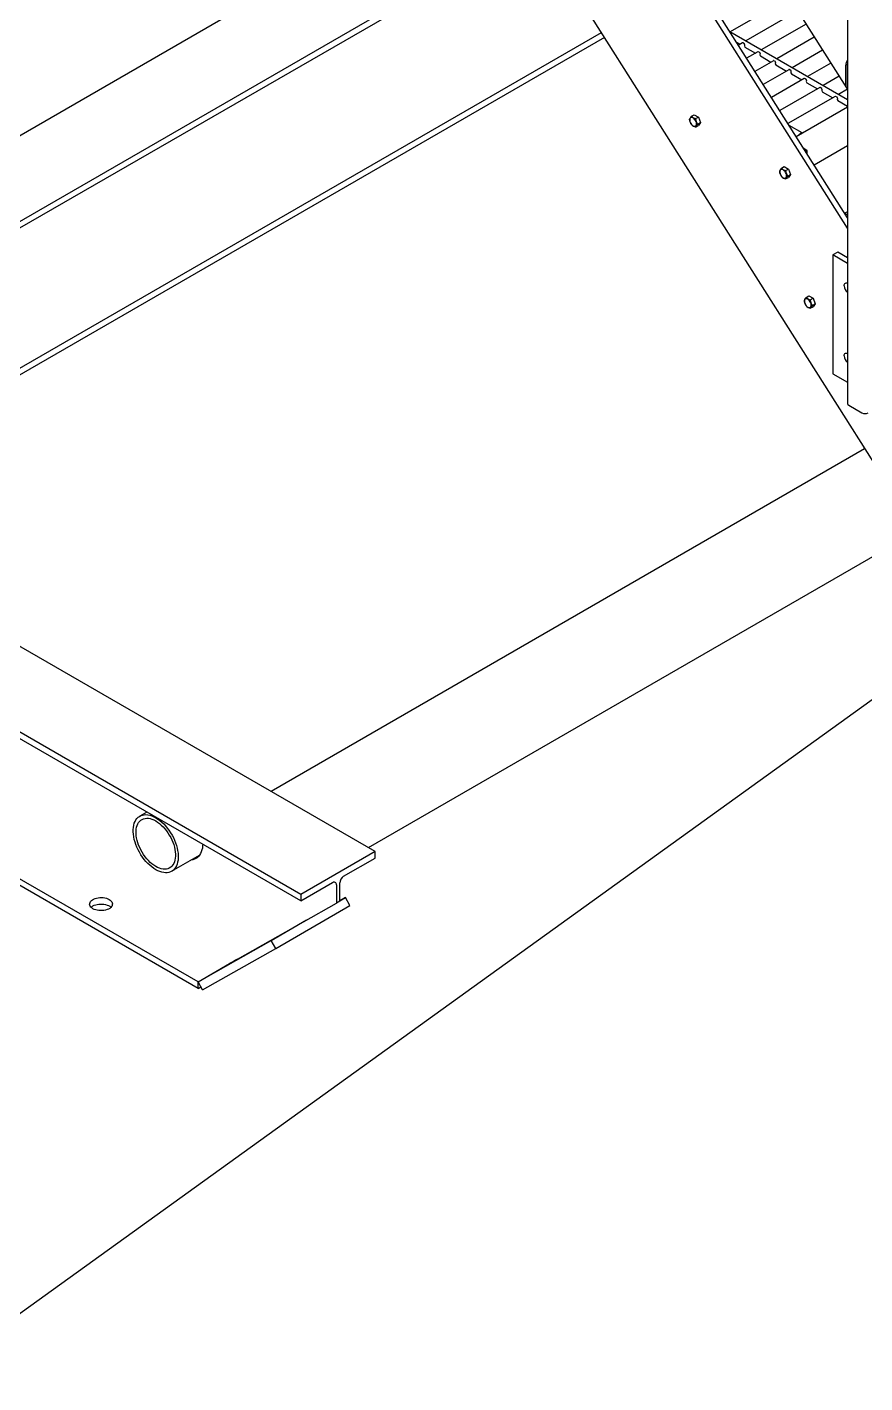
# Model space of a CAD drawing. Header units: millimetres. Extents: x 0 to 55611, y 0 to 32827.
# Drawn here: x 44570 to 45506, y 8087 to 9602 of the extents above; entities that cross this region are included whole.
import ezdxf

# ---------------------------------------------------------------- set-up
doc = ezdxf.new("R2010")
doc.units = ezdxf.units.MM
doc.header["$LTSCALE"] = 10
doc.linetypes.add('SLD-Continua', pattern=[0])
doc.layers.add('STRUC', color=5, linetype='SLD-Continua')
doc.styles.add('1', font='romans.shx', dxfattribs={"height": 125})
doc.dimstyles.new('50', dxfattribs={"dimscale": 0, "dimtxt": 125, "dimasz": 125, "dimexe": 125, "dimexo": 125, "dimgap": 50, "dimtad": 1, "dimdec": 0, "dimlfac": 49.861111, "dimzin": 1, "dimtxsty": '1', "dimcen": 2.5, "dimclrd": 1, "dimclre": 1, "dimadec": 0, "dimazin": 0, "dimtfac": 1, "dimtdec": 0, "dimtmove": 0, "dimatfit": 3, "dimfxl": 1, "dimtzin": 1, "dimarcsym": 0})

msp = doc.modelspace()

# ---------------------------------------------------------------- linework, layer by layer
at = {"layer": 'STRUC', "linetype": 'SLD-Continua', "lineweight": 25}
for p, q in [((44876.3, 8632.9), (41559.1, 10547.9)), ((44876.3, 8625.6), (41559.1, 10540.6)), ((44866.5, 10512.6), (45485.4, 9534.1)), ((44689.1, 10421.9), (45845.4, 8593.8)), ((44761.4, 8535.2), (41674.1, 10317.4)), ((45486.8, 9388.8), (44892.8, 10327.8)), ((45486.8, 9377.1), (44892.8, 10316.2)), ((44761.4, 8527.9), (41674.1, 10310.1)), ((45486.8, 9937.2), (45486.8, 9181.3)), ((45135.7, 9715.8), (44183.8, 9166.3)), ((45139.1, 9710.5), (44183.8, 9159)), ((44896.4, 9673.4), (44183.8, 9262)), ((45409.5, 9627.4), (45355.8, 9596.4)), ((45426.8, 9617.4), (45373, 9586.4)), ((45440.4, 9605.3), (45390.3, 9576.4)), ((45211.7, 9595.6), (44293.1, 9065.3)), ((45215.1, 9590.3), (44299.5, 9061.7)), ((45486.8, 9520.7), (45355.3, 9596.6)), ((45449.6, 9590.7), (45407.6, 9566.4)), ((45362.6, 9585.1), (45366.7, 9582.7)), ((45369.3, 9584.2), (45364.8, 9581.6)), ((45371.5, 9583.2), (45369.7, 9584.3)), ((45372.1, 9579.6), (45384, 9572.7)), ((45386.6, 9574.3), (45374, 9567)), ((45388.8, 9573.3), (45387, 9574.3)), ((45458.8, 9576.1), (45424.9, 9556.5)), ((45403.9, 9564.3), (45383.3, 9552.4)), ((45389.4, 9569.6), (45401.2, 9562.8)), ((45406.1, 9563.3), (45404.3, 9564.3)), ((45406.7, 9559.6), (45418.5, 9552.8)), ((45468.1, 9561.5), (45442.1, 9546.5)), ((45484.7, 9536.8), (45484.7, 9559.2)), ((45486.5, 9537.8), (45486.5, 9560.2)), ((45421.2, 9554.3), (45392.5, 9537.8)), ((45438.4, 9544.4), (45401.8, 9523.2)), ((45423.4, 9553.3), (45421.6, 9554.4)), ((45424, 9549.7), (45435.8, 9542.8)), ((45440.6, 9543.3), (45438.8, 9544.4)), ((45477.3, 9546.9), (45459.4, 9536.5)), ((45455.7, 9534.4), (45411, 9508.6)), ((45441.2, 9539.7), (45453.1, 9532.9)), ((45457.9, 9533.4), (45456.1, 9534.4)), ((45458.5, 9529.7), (45470.3, 9522.9)), ((45486.8, 9532.4), (45476.7, 9526.5)), ((45473, 9524.4), (45420.2, 9494)), ((45486.8, 9512.4), (45429.5, 9479.3)), ((45475.2, 9523.4), (45473.4, 9524.4)), ((45475.8, 9519.7), (45486.8, 9513.4)), ((45312.4, 9502.3), (45315.5, 9504)), ((45315.5, 9504), (45320.2, 9501.4)), ((45317, 9499.6), (45320.2, 9501.4)), ((45320.2, 9501.4), (45322.5, 9495.3)), ((45317, 9490.2), (45320.2, 9492)), ((45319.4, 9493.5), (45322.5, 9495.3)), ((45322.5, 9495.3), (45320.2, 9492)), ((45436.1, 9483.6), (45421.4, 9492.1)), ((45428.7, 9480.5), (45430.1, 9479.7)), ((45486.8, 9469.1), (45449.6, 9447.6)), ((45441.8, 9463.8), (45437.9, 9466.1)), ((45440, 9462.8), (45441.8, 9463.8)), ((45441.8, 9459.9), (45441.8, 9463.8)), ((45413, 9444.2), (45416.1, 9446)), ((45416.1, 9446), (45420.7, 9443.3)), ((45417.6, 9441.5), (45420.7, 9443.3)), ((45420, 9435.5), (45423.1, 9437.3)), ((45420.7, 9443.3), (45423.1, 9437.3)), ((45423.1, 9437.3), (45420.7, 9434)), ((45417.6, 9432.2), (45420.7, 9434)), ((45486.8, 9392.2), (45483.4, 9394.1)), ((45486.8, 9395.5), (45483.8, 9393.9)), ((45475.8, 9350.4), (45470.4, 9347.3)), ((45470.4, 9347.3), (45470.4, 9214.5)), ((45486.8, 9337.8), (45470.4, 9347.3)), ((45486.8, 9344), (45475.8, 9350.4)), ((45440.5, 9299.7), (45443.6, 9301.5)), ((45443.6, 9301.5), (45448.2, 9298.9)), ((45445.1, 9297.1), (45448.2, 9298.9)), ((45445.1, 9287.7), (45448.2, 9289.5)), ((45447.5, 9291), (45450.6, 9292.8)), ((45448.2, 9298.9), (45450.6, 9292.8)), ((45450.6, 9292.8), (45448.2, 9289.5)), ((45470.4, 9214.5), (45486.8, 9205.1)), ((45488.2, 9179.4), (45502.8, 9170.9)), ((44959.2, 8680.8), (44183.8, 9128.4)), ((45505.8, 9130.6), (44842.9, 8747.9)), ((44951.6, 8685.2), (45563.9, 9038.7)), ((44704.3, 8724.9), (44696.3, 8720.3)), ((44959.2, 8680.8), (44876.3, 8632.9)), ((44959.2, 8673.5), (44959.2, 8680.8)), ((44731.9, 8658.7), (44763.1, 8676.7)), ((44923.9, 8653.1), (44959.2, 8673.5)), ((44876.3, 8625.6), (44911.6, 8646)), ((44915.9, 8643.5), (44915.9, 8623.1)), ((44919.6, 8625.3), (44919.6, 8645.7)), ((44805.3, 8560.5), (44915.9, 8623.1)), ((44848.1, 8572.6), (44931, 8620.5)), ((44876.3, 8632.9), (44876.3, 8625.6)), ((44919.6, 8625.3), (44915.9, 8623.1)), ((44919.6, 8625.6), (44926, 8629.3)), ((44926, 8629.3), (44919.6, 8625.7)), ((44931, 8620.5), (44926, 8629.3)), ((44843, 8581.4), (44882.6, 8604.3)), ((44761.4, 8535.2), (44843, 8581.4)), ((44848.1, 8572.6), (44843, 8581.4)), ((44766.4, 8526.4), (44848.1, 8572.6)), ((44761.4, 8535.2), (44796.6, 8555.6)), ((44761.4, 8527.9), (44761.4, 8535.2)), ((44766.4, 8526.4), (44761.4, 8535.2)), ((44761.4, 8527.9), (44764.5, 8529.7))]:
    msp.add_line(p, q, dxfattribs=at)
at = {"layer": 'STRUC', "linetype": 'SLD-Continua', "lineweight": 25, "flags": 128}
for points in [[(45371.7, 9582.3), (45371.7, 9582.4), (45371.8, 9582.7), (45371.7, 9582.9), (45371.7, 9583.1), (45371.5, 9583.2), (45371.5, 9583.2)], [(45389, 9572.3), (45389, 9572.4), (45389, 9572.7), (45389, 9573), (45388.9, 9573.1), (45388.8, 9573.3), (45388.8, 9573.3)], [(45406.2, 9562.3), (45406.3, 9562.5), (45406.3, 9562.7), (45406.3, 9563), (45406.2, 9563.2), (45406.1, 9563.3), (45406.1, 9563.3)], [(45423.5, 9552.4), (45423.6, 9552.5), (45423.6, 9552.8), (45423.6, 9553), (45423.5, 9553.2), (45423.4, 9553.3), (45423.4, 9553.3)], [(45440.8, 9542.4), (45440.8, 9542.5), (45440.9, 9542.8), (45440.8, 9543.1), (45440.8, 9543.2), (45440.6, 9543.3), (45440.6, 9543.3)], [(45458.1, 9532.4), (45458.1, 9532.6), (45458.1, 9532.8), (45458.1, 9533.1), (45458, 9533.2), (45457.9, 9533.4), (45457.9, 9533.4)], [(45475.4, 9522.5), (45475.4, 9522.6), (45475.4, 9522.8), (45475.4, 9523.1), (45475.3, 9523.3), (45475.2, 9523.4), (45475.2, 9523.4)], [(45314.2, 9491.5), (45315.1, 9491.1), (45315.9, 9491), (45316.7, 9491.1), (45317.3, 9491.5), (45317.7, 9492.2), (45318, 9493), (45318.1, 9494), (45317.9, 9495.1), (45317.5, 9496.3), (45317, 9497.4), (45316.3, 9498.4), (45315.5, 9499.4), (45314.7, 9500.1), (45313.8, 9500.6), (45312.9, 9500.9), (45312.1, 9500.9), (45311.4, 9500.6), (45310.9, 9500.1), (45310.6, 9499.4), (45310.4, 9498.4), (45310.5, 9497.4), (45310.7, 9496.2), (45311.2, 9495.1), (45311.8, 9494), (45312.5, 9493), (45313.3, 9492.2), (45314.2, 9491.5)], [(45432.6, 9481.1), (45432.8, 9481.7), (45433.3, 9482.4), (45433.9, 9483), (45434.5, 9483.5), (45435.1, 9483.7), (45435.7, 9483.8), (45436.1, 9483.6), (45436.4, 9483.3)], [(45414.8, 9433.5), (45415.7, 9433.1), (45416.5, 9433), (45417.3, 9433.1), (45417.9, 9433.5), (45418.3, 9434.1), (45418.6, 9435), (45418.6, 9435.9), (45418.5, 9437), (45418.1, 9438.2), (45417.6, 9439.3), (45416.9, 9440.4), (45416.1, 9441.3), (45415.3, 9442), (45414.4, 9442.6), (45413.5, 9442.8), (45412.7, 9442.8), (45412, 9442.5), (45411.5, 9442), (45411.1, 9441.3), (45411, 9440.4), (45411, 9439.3), (45411.3, 9438.2), (45411.7, 9437), (45412.3, 9435.9), (45413.1, 9434.9), (45413.9, 9434.1), (45414.8, 9433.5)], [(45482.9, 9312.9), (45483, 9313.9), (45483.3, 9314.8), (45483.8, 9315.5), (45484.4, 9315.9), (45485.2, 9316.1), (45486.1, 9316), (45486.8, 9315.8)], [(45442.3, 9289), (45443.2, 9288.6), (45444, 9288.5), (45444.8, 9288.6), (45445.4, 9289), (45445.8, 9289.7), (45446.1, 9290.5), (45446.1, 9291.5), (45446, 9292.6), (45445.6, 9293.8), (45445.1, 9294.9), (45444.4, 9295.9), (45443.6, 9296.9), (45442.8, 9297.6), (45441.9, 9298.1), (45441, 9298.4), (45440.2, 9298.4), (45439.5, 9298.1), (45439, 9297.6), (45438.6, 9296.8), (45438.5, 9295.9), (45438.5, 9294.9), (45438.8, 9293.7), (45439.2, 9292.6), (45439.8, 9291.5), (45440.6, 9290.5), (45441.4, 9289.7), (45442.3, 9289)], [(45482.9, 9234.5), (45483, 9235.6), (45483.3, 9236.4), (45483.8, 9237.1), (45484.4, 9237.5), (45485.2, 9237.7), (45486.1, 9237.6), (45486.8, 9237.4)], [(44714.1, 8718.5), (44716.4, 8717.1), (44718.6, 8715.5), (44720.8, 8713.6), (44723, 8711.6), (44725, 8709.4), (44727, 8707), (44728.9, 8704.5), (44730.7, 8701.8), (44732.3, 8699.1), (44733.8, 8696.3), (44735.1, 8693.4), (44736.3, 8690.5), (44737.2, 8687.6), (44738, 8684.7), (44738.6, 8681.8), (44739, 8679), (44739.2, 8676.3), (44739.2, 8673.7), (44739, 8671.2), (44738.6, 8668.9), (44738, 8666.7), (44737.2, 8664.7), (44736.3, 8663), (44735.1, 8661.4), (44733.8, 8660.1), (44732.3, 8659), (44730.7, 8658.1), (44728.9, 8657.5), (44727, 8657.1), (44725, 8657), (44723, 8657.2), (44720.8, 8657.7), (44718.6, 8658.3), (44716.4, 8659.3), (44714.1, 8660.5), (44711.9, 8661.9), (44709.6, 8663.5), (44707.4, 8665.4), (44705.3, 8667.4), (44703.2, 8669.6), (44701.2, 8672), (44699.3, 8674.5), (44697.6, 8677.2), (44695.9, 8679.9), (44694.5, 8682.8), (44693.1, 8685.6), (44692, 8688.5), (44691, 8691.4), (44690.2, 8694.3), (44689.6, 8697.2), (44689.2, 8700), (44689, 8702.7), (44689, 8705.3), (44689.2, 8707.8), (44689.6, 8710.1), (44690.2, 8712.3), (44691, 8714.3), (44692, 8716.1), (44693.1, 8717.6), (44694.5, 8719), (44695.9, 8720.1), (44697.6, 8720.9), (44699.3, 8721.5), (44701.2, 8721.9), (44703.2, 8722), (44705.3, 8721.8), (44707.4, 8721.4), (44709.6, 8720.7), (44711.9, 8719.7), (44714.1, 8718.5)], [(44714.1, 8715), (44716.2, 8713.6), (44718.3, 8712.1), (44720.3, 8710.3), (44722.3, 8708.4), (44724.2, 8706.3), (44726, 8704), (44727.7, 8701.6), (44729.3, 8699.1), (44730.8, 8696.6), (44732.1, 8693.9), (44733.2, 8691.2), (44734.2, 8688.5), (44734.9, 8685.8), (44735.5, 8683.1), (44735.9, 8680.5), (44736.1, 8678), (44736.1, 8675.6), (44735.9, 8673.3), (44735.5, 8671.1), (44734.9, 8669.2), (44734.2, 8667.4), (44733.2, 8665.8), (44732.1, 8664.4), (44730.8, 8663.2), (44729.3, 8662.3), (44727.7, 8661.6), (44726, 8661.2), (44724.2, 8661.1), (44722.3, 8661.2), (44720.3, 8661.5), (44718.3, 8662.1), (44716.2, 8663), (44714.1, 8664.1), (44712, 8665.4), (44709.9, 8666.9), (44707.9, 8668.7), (44705.9, 8670.6), (44704, 8672.7), (44702.2, 8675), (44700.5, 8677.4), (44698.9, 8679.9), (44697.5, 8682.5), (44696.2, 8685.1), (44695, 8687.8), (44694.1, 8690.5), (44693.3, 8693.2), (44692.7, 8695.9), (44692.3, 8698.5), (44692.1, 8701), (44692.1, 8703.4), (44692.3, 8705.7), (44692.7, 8707.9), (44693.3, 8709.9), (44694.1, 8711.7), (44695, 8713.3), (44696.2, 8714.6), (44697.5, 8715.8), (44698.9, 8716.7), (44700.5, 8717.4), (44702.2, 8717.8), (44704, 8718), (44705.9, 8717.9), (44707.9, 8717.5), (44709.9, 8716.9), (44712, 8716.1), (44714.1, 8715)], [(44766.6, 8689), (44766.5, 8687.2), (44766.2, 8684.7), (44765.7, 8682.5), (44765, 8680.3), (44764.1, 8678.4), (44763.1, 8676.7), (44761.9, 8675.2), (44760.5, 8673.9), (44759, 8672.9), (44757.3, 8672.1), (44755.5, 8671.5), (44753.6, 8671.2), (44753.5, 8671.2)], [(44662, 8627.3), (44663.2, 8626.4), (44664.3, 8625.5), (44665, 8624.5), (44665.5, 8623.4), (44665.7, 8622.4), (44665.6, 8621.3), (44665.3, 8620.2), (44664.7, 8619.2), (44663.8, 8618.2), (44662.7, 8617.3), (44661.3, 8616.5), (44659.8, 8615.9), (44658.1, 8615.4), (44656.3, 8615), (44654.4, 8614.8), (44652.6, 8614.8), (44650.7, 8614.9), (44648.8, 8615.2), (44647.1, 8615.6), (44645.5, 8616.2), (44644, 8616.9), (44642.8, 8617.7), (44641.8, 8618.7), (44641, 8619.7), (44640.5, 8620.7), (44640.3, 8621.8), (44640.4, 8622.9), (44640.8, 8624), (44641.4, 8625), (44642.3, 8626), (44643.4, 8626.9), (44644.7, 8627.6), (44646.3, 8628.3), (44647.9, 8628.8), (44649.7, 8629.2), (44651.6, 8629.4), (44653.5, 8629.4), (44655.4, 8629.3), (44657.2, 8629), (44659, 8628.6), (44660.6, 8628), (44662, 8627.3)], [(44642, 8618.4), (44642.8, 8619.1), (44644, 8620), (44645.5, 8620.7), (44647.1, 8621.3), (44648.8, 8621.7), (44650.7, 8622), (44652.6, 8622.1), (44654.4, 8622.1), (44656.3, 8621.9), (44658.1, 8621.5), (44659.8, 8621), (44661.3, 8620.3), (44662.7, 8619.6), (44663.8, 8618.7), (44664, 8618.4)]]:
    msp.add_lwpolyline(points, dxfattribs=at)
at = {"layer": 'STRUC', "linetype": 'SLD-Continua', "lineweight": 25}
for centre, radius, start, end in [((45369.6, 9583.9), 0.414, 63.338, 124.2198), ((45373.7, 9581.2), 2.26, 151.5127, 226.5278), ((45386.8, 9573.9), 0.414, 63.338, 124.2198), ((45391, 9571.2), 2.26, 151.5127, 226.5278), ((45404.1, 9564), 0.414, 63.338, 124.2198), ((45408.2, 9561.3), 2.26, 151.5127, 226.5278), ((45421.4, 9554), 0.414, 63.338, 124.2198), ((45425.5, 9551.3), 2.26, 151.5127, 226.5278), ((45438.7, 9544), 0.414, 63.338, 124.2198), ((45442.8, 9541.3), 2.26, 151.5127, 226.5278), ((45455.9, 9534), 0.414, 63.338, 124.2198), ((45460.1, 9531.3), 2.26, 151.5127, 226.5278), ((45473.2, 9524.1), 0.414, 63.338, 124.2198), ((45477.3, 9521.4), 2.26, 151.5127, 226.5278), ((45321.3, 9493.5), 12.4, 135.5193, 154.2794), ((45323, 9500.5), 13.1, 186.9074, 215.504), ((45319.5, 9509.3), 10, 224.4517, 255.5537), ((45329.8, 9501.1), 12.9, 186.6851, 215.7263), ((45319.5, 9500), 10, 224.4446, 255.5608), ((45326.8, 9485.8), 10.7, 133.9748, 155.8238), ((45421.8, 9435.5), 12.4, 135.5193, 154.2794), ((45423.6, 9442.4), 13.1, 186.9074, 215.504), ((45420.1, 9451.2), 10, 224.4517, 255.5537), ((45430.4, 9443), 12.9, 186.6851, 215.7263), ((45420.1, 9441.9), 10, 224.4446, 255.5608), ((45427.4, 9427.8), 10.7, 133.9748, 155.8238), ((45492.6, 9313.3), 9.81, 182.5968, 233.0982), ((45449.3, 9291), 12.4, 135.5193, 154.2794), ((45451.1, 9298), 13.1, 186.9074, 215.504), ((45447.6, 9306.8), 10, 224.4517, 255.5537), ((45447.6, 9297.4), 10, 224.4446, 255.5608), ((45457.9, 9298.6), 12.9, 186.6851, 215.7263), ((45454.9, 9283.3), 10.7, 133.9748, 155.8238), ((45492.6, 9234.9), 9.81, 182.5968, 233.0982), ((45489.2, 9181.6), 2.45, 185.6948, 245.6253), ((45506.3, 9177.6), 7.5, 242.6097, 297.3903), ((44756.1, 8687), 13.7, 274.8455, 289.6999), ((44929, 8645.2), 9.37, 122.6055, 177.3945), ((44913.3, 8643.9), 2.66, 350.786, 129.2033)]:
    msp.add_arc(centre, radius, start, end, dxfattribs=at)
for centre, major_axis, ratio, start_param, end_param in [((45488.2, 9561.2), (1.73, 5.56), 0.536091, 0.953247, 2.096964), ((45488.2, 9561.2), (0.87, 2.78), 0.536091, 1.502462, 2.096964), ((45488.2, 9538.8), (1.73, 5.56), 0.536091, 2.096964, 3.240682), ((45488.2, 9538.8), (0.87, 2.78), 0.536091, 2.096964, 2.713635), ((44801, 8558), (6.13, 3.5), 0.004199, 0.787928, 2.358724)]:
    msp.add_ellipse(centre, major_axis=major_axis, ratio=ratio, start_param=start_param, end_param=end_param, dxfattribs=at)

# ---------------------------------------------------------------- leaders
msp.add_leader([(45988.4, 9191.9), (44352.2, 8013.2)], dimstyle='50', override={"dimscale": 1, "dimlfac": 1})

doc.saveas('drawing.dxf')
